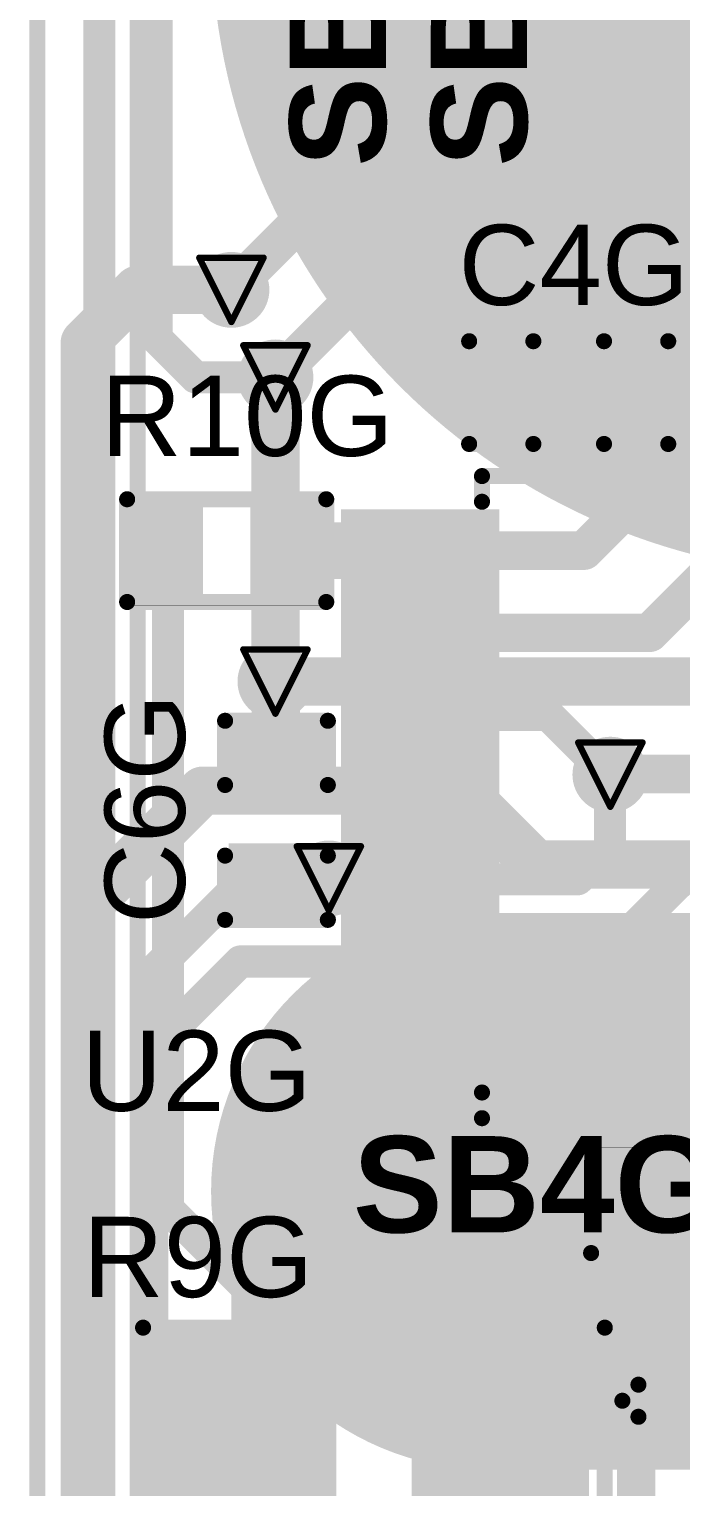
# Model space of a CAD drawing. Header units: inches. Extents: x -4.2 to 12.6, y -6.1 to 3.
# Drawn here: x 3.403 to 3.6059, y -4.9446 to -4.4906 of the extents above; entities that cross this region are included whole.
import ezdxf

# ---------------------------------------------------------------- set-up
doc = ezdxf.new("R2010")
doc.units = ezdxf.units.IN
doc.header["$MEASUREMENT"] = 0
for name, color, linetype in [('Board Outline', 216, 'Continuous'), ('Bottom Layer', 5, 'Continuous'), ('Bottom Overlay', 54, 'Continuous'), ('Bottom Paste', 16, 'Continuous'), ('Drill Drawing', 1, 'Continuous'), ('Flex_Ribbon Bottom Coverlay', 6, 'Continuous'), ('Flex_Ribbon Top Overlay', 2, 'Continuous'), ('Top Layer', 1, 'Continuous'), ('Top Paste', 8, 'Continuous'), ('Top Solder', 216, 'Continuous'), ('Via Holes', 16, 'Continuous')]:
    doc.layers.add(name, color=color, linetype=linetype)
doc.styles.add('Arial', font='', dxfattribs={"height": 0.2})
doc.styles.add('Arial_Bold', font='', dxfattribs={"height": 0.2})
doc.styles.get('Arial').set_extended_font_data('Arial')
doc.styles.get('Arial_Bold').set_extended_font_data('Arial', bold=True)

# ---------------------------------------------------------------- blocks, each defined once
blk = doc.blocks.new('14_TSSOP_36')
at = {"layer": 'Flex_Ribbon Top Overlay'}
blk.add_hatch(color=2, dxfattribs=at).paths.add_polyline_path([(-0.084, 0.068), (-0.073, 0.068), (-0.073, 0.086), (-0.084, 0.086)])
at = {"layer": 'Top Layer'}
for points in [[(-0.12992, 0.08563), (-0.08858, 0.08563), (-0.08858, 0.06791), (-0.12992, 0.06791)], [(0.08858, 0.08563), (0.12992, 0.08563), (0.12992, 0.06791), (0.08858, 0.06791)], [(-0.12992, 0.06004), (-0.08858, 0.06004), (-0.08858, 0.04232), (-0.12992, 0.04232)], [(0.08858, 0.06004), (0.12992, 0.06004), (0.12992, 0.04232), (0.08858, 0.04232)], [(-0.12992, 0.03445), (-0.08858, 0.03445), (-0.08858, 0.01673), (-0.12992, 0.01673)], [(0.08858, 0.03445), (0.12992, 0.03445), (0.12992, 0.01673), (0.08858, 0.01673)], [(-0.12992, 0.00886), (-0.08858, 0.00886), (-0.08858, -0.00886), (-0.12992, -0.00886)], [(0.08858, 0.00886), (0.12992, 0.00886), (0.12992, -0.00886), (0.08858, -0.00886)], [(-0.12992, -0.01673), (-0.08858, -0.01673), (-0.08858, -0.03445), (-0.12992, -0.03445)], [(0.08858, -0.01673), (0.12992, -0.01673), (0.12992, -0.03445), (0.08858, -0.03445)], [(-0.12992, -0.04232), (-0.08858, -0.04232), (-0.08858, -0.06004), (-0.12992, -0.06004)], [(0.08858, -0.04232), (0.12992, -0.04232), (0.12992, -0.06004), (0.08858, -0.06004)], [(-0.12992, -0.06791), (-0.08858, -0.06791), (-0.08858, -0.08563), (-0.12992, -0.08563)], [(0.08858, -0.06791), (0.12992, -0.06791), (0.12992, -0.08563), (0.08858, -0.08563)]]:
    blk.add_hatch(color=1, dxfattribs=at).paths.add_polyline_path(points)
at = {"layer": 'Top Paste'}
for points in [[(-0.12992, 0.08563), (-0.08858, 0.08563), (-0.08858, 0.06791), (-0.12992, 0.06791)], [(0.08858, 0.08563), (0.12992, 0.08563), (0.12992, 0.06791), (0.08858, 0.06791)], [(-0.12992, 0.06004), (-0.08858, 0.06004), (-0.08858, 0.04232), (-0.12992, 0.04232)], [(0.08858, 0.06004), (0.12992, 0.06004), (0.12992, 0.04232), (0.08858, 0.04232)], [(-0.12992, 0.03445), (-0.08858, 0.03445), (-0.08858, 0.01673), (-0.12992, 0.01673)], [(0.08858, 0.03445), (0.12992, 0.03445), (0.12992, 0.01673), (0.08858, 0.01673)], [(-0.12992, 0.00886), (-0.08858, 0.00886), (-0.08858, -0.00886), (-0.12992, -0.00886)], [(0.08858, 0.00886), (0.12992, 0.00886), (0.12992, -0.00886), (0.08858, -0.00886)], [(-0.12992, -0.01673), (-0.08858, -0.01673), (-0.08858, -0.03445), (-0.12992, -0.03445)], [(0.08858, -0.01673), (0.12992, -0.01673), (0.12992, -0.03445), (0.08858, -0.03445)], [(-0.12992, -0.04232), (-0.08858, -0.04232), (-0.08858, -0.06004), (-0.12992, -0.06004)], [(0.08858, -0.04232), (0.12992, -0.04232), (0.12992, -0.06004), (0.08858, -0.06004)], [(-0.12992, -0.06791), (-0.08858, -0.06791), (-0.08858, -0.08563), (-0.12992, -0.08563)], [(0.08858, -0.06791), (0.12992, -0.06791), (0.12992, -0.08563), (0.08858, -0.08563)]]:
    blk.add_hatch(color=8, dxfattribs=at).paths.add_polyline_path(points)
at = {"layer": 'Top Solder'}
for points in [[(-0.13392, 0.08963), (-0.08458, 0.08963), (-0.08458, 0.06391), (-0.13392, 0.06391)], [(-0.13392, 0.08963), (-0.08458, 0.08963), (-0.08458, 0.06391), (-0.13392, 0.06391)], [(0.08458, 0.08963), (0.13392, 0.08963), (0.13392, 0.06391), (0.08458, 0.06391)], [(0.08458, 0.08963), (0.13392, 0.08963), (0.13392, 0.06391), (0.08458, 0.06391)], [(-0.13392, 0.06404), (-0.08458, 0.06404), (-0.08458, 0.03832), (-0.13392, 0.03832)], [(-0.13392, 0.06404), (-0.08458, 0.06404), (-0.08458, 0.03832), (-0.13392, 0.03832)], [(0.08458, 0.06404), (0.13392, 0.06404), (0.13392, 0.03832), (0.08458, 0.03832)], [(0.08458, 0.06404), (0.13392, 0.06404), (0.13392, 0.03832), (0.08458, 0.03832)], [(-0.13392, 0.03845), (-0.08458, 0.03845), (-0.08458, 0.01273), (-0.13392, 0.01273)], [(-0.13392, 0.03845), (-0.08458, 0.03845), (-0.08458, 0.01273), (-0.13392, 0.01273)], [(0.08458, 0.03845), (0.13392, 0.03845), (0.13392, 0.01273), (0.08458, 0.01273)], [(0.08458, 0.03845), (0.13392, 0.03845), (0.13392, 0.01273), (0.08458, 0.01273)], [(-0.13392, 0.01286), (-0.08458, 0.01286), (-0.08458, -0.01286), (-0.13392, -0.01286)], [(-0.13392, 0.01286), (-0.08458, 0.01286), (-0.08458, -0.01286), (-0.13392, -0.01286)], [(0.08458, 0.01286), (0.13392, 0.01286), (0.13392, -0.01286), (0.08458, -0.01286)], [(0.08458, 0.01286), (0.13392, 0.01286), (0.13392, -0.01286), (0.08458, -0.01286)], [(-0.13392, -0.01273), (-0.08458, -0.01273), (-0.08458, -0.03845), (-0.13392, -0.03845)], [(-0.13392, -0.01273), (-0.08458, -0.01273), (-0.08458, -0.03845), (-0.13392, -0.03845)], [(0.08458, -0.01273), (0.13392, -0.01273), (0.13392, -0.03845), (0.08458, -0.03845)], [(0.08458, -0.01273), (0.13392, -0.01273), (0.13392, -0.03845), (0.08458, -0.03845)], [(-0.13392, -0.03832), (-0.08458, -0.03832), (-0.08458, -0.06404), (-0.13392, -0.06404)], [(-0.13392, -0.03832), (-0.08458, -0.03832), (-0.08458, -0.06404), (-0.13392, -0.06404)], [(0.08458, -0.03832), (0.13392, -0.03832), (0.13392, -0.06404), (0.08458, -0.06404)], [(0.08458, -0.03832), (0.13392, -0.03832), (0.13392, -0.06404), (0.08458, -0.06404)], [(-0.13392, -0.06391), (-0.08458, -0.06391), (-0.08458, -0.08963), (-0.13392, -0.08963)], [(-0.13392, -0.06391), (-0.08458, -0.06391), (-0.08458, -0.08963), (-0.13392, -0.08963)], [(0.08458, -0.06391), (0.13392, -0.06391), (0.13392, -0.08963), (0.08458, -0.08963)], [(0.08458, -0.06391), (0.13392, -0.06391), (0.13392, -0.08963), (0.08458, -0.08963)]]:
    blk.add_hatch(color=216, dxfattribs=at).paths.add_polyline_path(points)
at = {"layer": 'Flex_Ribbon Top Overlay'}
for points in [[(-0.09, 0.1, 0.005, 0.005, 0), (-0.09, 0.092, 0.005, 0.005, 0)], [(0.09, 0.1, 0.005, 0.005, 0), (-0.09, 0.1, 0.005, 0.005, 0)], [(0.09, 0.1, 0.005, 0.005, 0), (0.09, 0.092, 0.005, 0.005, 0)], [(-0.141, 0.082, 0.00787, 0.00787, 0), (-0.141, 0.072, 0.00787, 0.00787, 0)], [(-0.136, 0.077, 0.00787, 0.00787, 0), (-0.141, 0.082, 0.00787, 0.00787, 0)], [(-0.136, 0.077, 0.00787, 0.00787, 0), (-0.141, 0.072, 0.00787, 0.00787, 0)], [(-0.09, -0.092, 0.005, 0.005, 0), (-0.09, -0.1, 0.005, 0.005, 0)], [(0.09, -0.092, 0.005, 0.005, 0), (0.09, -0.1, 0.005, 0.005, 0)], [(0.09, -0.1, 0.005, 0.005, 0), (-0.09, -0.1, 0.005, 0.005, 0)]]:
    blk.add_lwpolyline(points, format="xyseb", dxfattribs=at)
for points in [[(-0.09125, 0.1, 0.0025, 0.0025, 1), (-0.08875, 0.1, 0.0025, 0.0025, 1)], [(-0.09125, 0.1, 0.0025, 0.0025, 1), (-0.08875, 0.1, 0.0025, 0.0025, 1)], [(0.08875, 0.1, 0.0025, 0.0025, 1), (0.09125, 0.1, 0.0025, 0.0025, 1)], [(0.08875, 0.1, 0.0025, 0.0025, 1), (0.09125, 0.1, 0.0025, 0.0025, 1)], [(-0.09125, 0.092, 0.0025, 0.0025, 1), (-0.08875, 0.092, 0.0025, 0.0025, 1)], [(0.08875, 0.092, 0.0025, 0.0025, 1), (0.09125, 0.092, 0.0025, 0.0025, 1)], [(-0.14297, 0.082, 0.00394, 0.00394, 1), (-0.13903, 0.082, 0.00394, 0.00394, 1)], [(-0.14297, 0.082, 0.00394, 0.00394, 1), (-0.13903, 0.082, 0.00394, 0.00394, 1)], [(-0.13797, 0.077, 0.00394, 0.00394, 1), (-0.13403, 0.077, 0.00394, 0.00394, 1)], [(-0.13797, 0.077, 0.00394, 0.00394, 1), (-0.13403, 0.077, 0.00394, 0.00394, 1)], [(-0.14297, 0.072, 0.00394, 0.00394, 1), (-0.13903, 0.072, 0.00394, 0.00394, 1)], [(-0.14297, 0.072, 0.00394, 0.00394, 1), (-0.13903, 0.072, 0.00394, 0.00394, 1)], [(-0.09125, -0.092, 0.0025, 0.0025, 1), (-0.08875, -0.092, 0.0025, 0.0025, 1)], [(0.08875, -0.092, 0.0025, 0.0025, 1), (0.09125, -0.092, 0.0025, 0.0025, 1)], [(-0.09125, -0.1, 0.0025, 0.0025, 1), (-0.08875, -0.1, 0.0025, 0.0025, 1)], [(-0.09125, -0.1, 0.0025, 0.0025, 1), (-0.08875, -0.1, 0.0025, 0.0025, 1)], [(0.08875, -0.1, 0.0025, 0.0025, 1), (0.09125, -0.1, 0.0025, 0.0025, 1)], [(0.08875, -0.1, 0.0025, 0.0025, 1), (0.09125, -0.1, 0.0025, 0.0025, 1)]]:
    blk.add_lwpolyline(points, format="xyseb", close=True, dxfattribs=at)
blk = doc.blocks.new('S______B______0402_78')
at = {"layer": 'Top Layer'}
for points in [[(-0.0275, -0.0125), (-0.0275, 0.0125), (-0.0095, 0.0125), (-0.0095, -0.0125)], [(0.0095, -0.0125), (0.0095, 0.0125), (0.0275, 0.0125), (0.0275, -0.0125)]]:
    blk.add_hatch(color=1, dxfattribs=at).paths.add_polyline_path(points)
at = {"layer": 'Top Paste'}
for points in [[(-0.0275, -0.0125), (-0.0275, 0.0125), (-0.0095, 0.0125), (-0.0095, -0.0125)], [(0.0095, -0.0125), (0.0095, 0.0125), (0.0275, 0.0125), (0.0275, -0.0125)]]:
    blk.add_hatch(color=8, dxfattribs=at).paths.add_polyline_path(points)
at = {"layer": 'Top Solder'}
for points in [[(-0.02967, -0.01467), (-0.02967, 0.01467), (-0.00733, 0.01467), (-0.00733, -0.01467)], [(-0.02967, -0.01467), (-0.02967, 0.01467), (-0.00733, 0.01467), (-0.00733, -0.01467)], [(0.00733, -0.01467), (0.00733, 0.01467), (0.02967, 0.01467), (0.02967, -0.01467)], [(0.00733, -0.01467), (0.00733, 0.01467), (0.02967, 0.01467), (0.02967, -0.01467)]]:
    blk.add_hatch(color=216, dxfattribs=at).paths.add_polyline_path(points)
at = {"layer": 'Flex_Ribbon Top Overlay'}
for points in [[(-0.031, 0.016, 0.005, 0.005, 0), (-0.031, -0.016, 0.005, 0.005, 0)], [(0.031, 0.016, 0.005, 0.005, 0), (-0.031, 0.016, 0.005, 0.005, 0)], [(0.031, 0.016, 0.005, 0.005, 0), (0.031, -0.016, 0.005, 0.005, 0)], [(0.031, -0.016, 0.005, 0.005, 0), (-0.031, -0.016, 0.005, 0.005, 0)], [(0.032, -0.017, 0.000127, 0.000127, 0), (-0.032, -0.017, 0.000127, 0.000127, 0)]]:
    blk.add_lwpolyline(points, format="xyseb", dxfattribs=at)
for points in [[(-0.03225, 0.016, 0.0025, 0.0025, 1), (-0.02975, 0.016, 0.0025, 0.0025, 1)], [(-0.03225, 0.016, 0.0025, 0.0025, 1), (-0.02975, 0.016, 0.0025, 0.0025, 1)], [(0.02975, 0.016, 0.0025, 0.0025, 1), (0.03225, 0.016, 0.0025, 0.0025, 1)], [(0.02975, 0.016, 0.0025, 0.0025, 1), (0.03225, 0.016, 0.0025, 0.0025, 1)], [(-0.03225, -0.016, 0.0025, 0.0025, 1), (-0.02975, -0.016, 0.0025, 0.0025, 1)], [(-0.03225, -0.016, 0.0025, 0.0025, 1), (-0.02975, -0.016, 0.0025, 0.0025, 1)], [(0.02975, -0.016, 0.0025, 0.0025, 1), (0.03225, -0.016, 0.0025, 0.0025, 1)], [(0.02975, -0.016, 0.0025, 0.0025, 1), (0.03225, -0.016, 0.0025, 0.0025, 1)], [(-0.03203, -0.017, 0.0000635, 0.0000635, 1), (-0.03197, -0.017, 0.0000635, 0.0000635, 1)], [(0.03197, -0.017, 0.0000635, 0.0000635, 1), (0.03203, -0.017, 0.0000635, 0.0000635, 1)]]:
    blk.add_lwpolyline(points, format="xyseb", close=True, dxfattribs=at)
blk = doc.blocks.new('R___0402_113')
at = {"layer": 'Top Layer'}
for points in [[(-0.0275, -0.0125), (-0.0275, 0.0125), (-0.0095, 0.0125), (-0.0095, -0.0125)], [(0.0095, -0.0125), (0.0095, 0.0125), (0.0275, 0.0125), (0.0275, -0.0125)]]:
    blk.add_hatch(color=1, dxfattribs=at).paths.add_polyline_path(points)
at = {"layer": 'Top Paste'}
for points in [[(-0.0275, -0.0125), (-0.0275, 0.0125), (-0.0095, 0.0125), (-0.0095, -0.0125)], [(0.0095, -0.0125), (0.0095, 0.0125), (0.0275, 0.0125), (0.0275, -0.0125)]]:
    blk.add_hatch(color=8, dxfattribs=at).paths.add_polyline_path(points)
at = {"layer": 'Top Solder'}
for points in [[(-0.02967, -0.01467), (-0.02967, 0.01467), (-0.00733, 0.01467), (-0.00733, -0.01467)], [(-0.02967, -0.01467), (-0.02967, 0.01467), (-0.00733, 0.01467), (-0.00733, -0.01467)], [(0.00733, -0.01467), (0.00733, 0.01467), (0.02967, 0.01467), (0.02967, -0.01467)], [(0.00733, -0.01467), (0.00733, 0.01467), (0.02967, 0.01467), (0.02967, -0.01467)]]:
    blk.add_hatch(color=216, dxfattribs=at).paths.add_polyline_path(points)
at = {"layer": 'Flex_Ribbon Top Overlay'}
for points in [[(-0.031, -0.016, 0.005, 0.005, 0), (-0.031, 0.016, 0.005, 0.005, 0)], [(-0.031, 0.016, 0.005, 0.005, 0), (0.031, 0.016, 0.005, 0.005, 0)], [(0.031, -0.016, 0.005, 0.005, 0), (0.031, 0.016, 0.005, 0.005, 0)], [(-0.031, -0.016, 0.005, 0.005, 0), (0.031, -0.016, 0.005, 0.005, 0)], [(-0.032, -0.017, 0.000127, 0.000127, 0), (0.032, -0.017, 0.000127, 0.000127, 0)]]:
    blk.add_lwpolyline(points, format="xyseb", dxfattribs=at)
for points in [[(-0.03225, 0.016, 0.0025, 0.0025, 1), (-0.02975, 0.016, 0.0025, 0.0025, 1)], [(-0.03225, 0.016, 0.0025, 0.0025, 1), (-0.02975, 0.016, 0.0025, 0.0025, 1)], [(0.02975, 0.016, 0.0025, 0.0025, 1), (0.03225, 0.016, 0.0025, 0.0025, 1)], [(0.02975, 0.016, 0.0025, 0.0025, 1), (0.03225, 0.016, 0.0025, 0.0025, 1)], [(-0.03225, -0.016, 0.0025, 0.0025, 1), (-0.02975, -0.016, 0.0025, 0.0025, 1)], [(-0.03225, -0.016, 0.0025, 0.0025, 1), (-0.02975, -0.016, 0.0025, 0.0025, 1)], [(0.02975, -0.016, 0.0025, 0.0025, 1), (0.03225, -0.016, 0.0025, 0.0025, 1)], [(0.02975, -0.016, 0.0025, 0.0025, 1), (0.03225, -0.016, 0.0025, 0.0025, 1)], [(-0.03203, -0.017, 0.0000635, 0.0000635, 1), (-0.03197, -0.017, 0.0000635, 0.0000635, 1)], [(0.03197, -0.017, 0.0000635, 0.0000635, 1), (0.03203, -0.017, 0.0000635, 0.0000635, 1)]]:
    blk.add_lwpolyline(points, format="xyseb", close=True, dxfattribs=at)
blk = doc.blocks.new('TC33X_2_104E__120')
at = {"layer": 'Top Layer'}
for points in [[(0.00787, 0.12992), (0.07087, 0.12992), (0.07087, 0.07087), (0.00787, 0.07087)], [(-0.02362, 0.02362), (0.02362, 0.02362), (0.02362, -0.02362), (-0.02362, -0.02362)], [(0.05512, 0.02362), (0.10236, 0.02362), (0.10236, -0.02362), (0.05512, -0.02362)]]:
    blk.add_hatch(color=1, dxfattribs=at).paths.add_polyline_path(points)
at = {"layer": 'Top Paste'}
for points in [[(0.00787, 0.12992), (0.07087, 0.12992), (0.07087, 0.07087), (0.00787, 0.07087)], [(-0.02362, 0.02362), (0.02362, 0.02362), (0.02362, -0.02362), (-0.02362, -0.02362)], [(0.05512, 0.02362), (0.10236, 0.02362), (0.10236, -0.02362), (0.05512, -0.02362)]]:
    blk.add_hatch(color=8, dxfattribs=at).paths.add_polyline_path(points)
at = {"layer": 'Top Solder'}
for points in [[(0.00387, 0.13392), (0.07487, 0.13392), (0.07487, 0.06687), (0.00387, 0.06687)], [(0.00387, 0.13392), (0.07487, 0.13392), (0.07487, 0.06687), (0.00387, 0.06687)], [(-0.02762, 0.02762), (0.02762, 0.02762), (0.02762, -0.02762), (-0.02762, -0.02762)], [(-0.02762, 0.02762), (0.02762, 0.02762), (0.02762, -0.02762), (-0.02762, -0.02762)], [(0.05112, 0.02762), (0.10636, 0.02762), (0.10636, -0.02762), (0.05112, -0.02762)], [(0.05112, 0.02762), (0.10636, 0.02762), (0.10636, -0.02762), (0.05112, -0.02762)]]:
    blk.add_hatch(color=216, dxfattribs=at).paths.add_polyline_path(points)
at = {"layer": 'Flex_Ribbon Top Overlay'}
for points in [[(-0.02063, 0.1242, 0.005, 0.005, 0), (-0.03252, 0.11231, 0.005, 0.005, 0)], [(-0.00063, 0.1242, 0.005, 0.005, 0), (-0.02063, 0.1242, 0.005, 0.005, 0)], [(0.09937, 0.1242, 0.005, 0.005, 0), (0.07937, 0.1242, 0.005, 0.005, 0)], [(0.11126, 0.11231, 0.005, 0.005, 0), (0.09937, 0.1242, 0.005, 0.005, 0)], [(-0.03252, 0.11231, 0.005, 0.005, 0), (-0.03252, -0.02776, 0.005, 0.005, 0)], [(0.11126, 0.11231, 0.005, 0.005, 0), (0.11126, -0.02776, 0.005, 0.005, 0)], [(-0.038, -0.005, 0.005, 0.005, 0), (-0.043, 0, 0.005, 0.005, 0)], [(-0.043, 0, 0.005, 0.005, 0), (-0.043, -0.01, 0.005, 0.005, 0)], [(-0.038, -0.005, 0.005, 0.005, 0), (-0.043, -0.01, 0.005, 0.005, 0)], [(0.11126, -0.02776, 0.005, 0.005, 0), (-0.03252, -0.02776, 0.005, 0.005, 0)]]:
    blk.add_lwpolyline(points, format="xyseb", dxfattribs=at)
for points in [[(-0.02188, 0.1242, 0.0025, 0.0025, 1), (-0.01938, 0.1242, 0.0025, 0.0025, 1)], [(-0.02188, 0.1242, 0.0025, 0.0025, 1), (-0.01938, 0.1242, 0.0025, 0.0025, 1)], [(-0.00188, 0.1242, 0.0025, 0.0025, 1), (0.00062, 0.1242, 0.0025, 0.0025, 1)], [(0.07812, 0.1242, 0.0025, 0.0025, 1), (0.08062, 0.1242, 0.0025, 0.0025, 1)], [(0.09812, 0.1242, 0.0025, 0.0025, 1), (0.10062, 0.1242, 0.0025, 0.0025, 1)], [(0.09812, 0.1242, 0.0025, 0.0025, 1), (0.10062, 0.1242, 0.0025, 0.0025, 1)], [(-0.03377, 0.11231, 0.0025, 0.0025, 1), (-0.03127, 0.11231, 0.0025, 0.0025, 1)], [(-0.03377, 0.11231, 0.0025, 0.0025, 1), (-0.03127, 0.11231, 0.0025, 0.0025, 1)], [(0.11001, 0.11231, 0.0025, 0.0025, 1), (0.11251, 0.11231, 0.0025, 0.0025, 1)], [(0.11001, 0.11231, 0.0025, 0.0025, 1), (0.11251, 0.11231, 0.0025, 0.0025, 1)], [(-0.04425, 0, 0.0025, 0.0025, 1), (-0.04175, 0, 0.0025, 0.0025, 1)], [(-0.04425, 0, 0.0025, 0.0025, 1), (-0.04175, 0, 0.0025, 0.0025, 1)], [(-0.03925, -0.005, 0.0025, 0.0025, 1), (-0.03675, -0.005, 0.0025, 0.0025, 1)], [(-0.03925, -0.005, 0.0025, 0.0025, 1), (-0.03675, -0.005, 0.0025, 0.0025, 1)], [(-0.04425, -0.01, 0.0025, 0.0025, 1), (-0.04175, -0.01, 0.0025, 0.0025, 1)], [(-0.04425, -0.01, 0.0025, 0.0025, 1), (-0.04175, -0.01, 0.0025, 0.0025, 1)], [(-0.03377, -0.02776, 0.0025, 0.0025, 1), (-0.03127, -0.02776, 0.0025, 0.0025, 1)], [(-0.03377, -0.02776, 0.0025, 0.0025, 1), (-0.03127, -0.02776, 0.0025, 0.0025, 1)], [(0.11001, -0.02776, 0.0025, 0.0025, 1), (0.11251, -0.02776, 0.0025, 0.0025, 1)], [(0.11001, -0.02776, 0.0025, 0.0025, 1), (0.11251, -0.02776, 0.0025, 0.0025, 1)]]:
    blk.add_lwpolyline(points, format="xyseb", close=True, dxfattribs=at)
blk = doc.blocks.new('_EMG________B_197')
at = {"layer": 'Bottom Layer'}
h = blk.add_hatch(color=5, dxfattribs=at)
edge = h.paths.add_edge_path()
edge.add_arc((0, 0.3932), 0.19685, 0, 360)
h = blk.add_hatch(color=5, dxfattribs=at)
edge = h.paths.add_edge_path()
edge.add_arc((-0.11417, 0.0005), 0.08268, 90, 270)
edge.add_line((-0.11417, -0.08217), (0.11417, -0.08217))
edge.add_arc((0.11417, 0.0005), 0.08268, 270, 450)
edge.add_line((0.11417, 0.08318), (-0.11417, 0.08318))
at = {"layer": 'Bottom Paste'}
h = blk.add_hatch(color=16, dxfattribs=at)
edge = h.paths.add_edge_path()
edge.add_arc((0, 0.3932), 0.19685, 0, 360)
h = blk.add_hatch(color=16, dxfattribs=at)
edge = h.paths.add_edge_path()
edge.add_arc((-0.11417, 0.0005), 0.08268, 90, 270)
edge.add_line((-0.11417, -0.08217), (0.11417, -0.08217))
edge.add_arc((0.11417, 0.0005), 0.08268, 270, 450)
edge.add_line((0.11417, 0.08318), (-0.11417, 0.08318))
at = {"layer": 'Flex_Ribbon Bottom Coverlay'}
h = blk.add_hatch(color=6, dxfattribs=at)
edge = h.paths.add_edge_path()
edge.add_arc((0, 0.3932), 0.20085, 0, 360)
h = blk.add_hatch(color=6, dxfattribs=at)
edge = h.paths.add_edge_path()
edge.add_arc((0, 0.3932), 0.20085, 0, 360)
h = blk.add_hatch(color=6, dxfattribs=at)
edge = h.paths.add_edge_path()
edge.add_arc((-0.11417, 0.0005), 0.08668, 90, 270)
edge.add_line((-0.11417, -0.08617), (0.11417, -0.08617))
edge.add_arc((0.11417, 0.0005), 0.08668, 270, 450)
edge.add_line((0.11417, 0.08718), (-0.11417, 0.08718))
h = blk.add_hatch(color=6, dxfattribs=at)
edge = h.paths.add_edge_path()
edge.add_arc((-0.11417, 0.0005), 0.08668, 90, 270)
edge.add_line((-0.11417, -0.08617), (0.11417, -0.08617))
edge.add_arc((0.11417, 0.0005), 0.08668, 270, 450)
edge.add_line((0.11417, 0.08718), (-0.11417, 0.08718))
at = {"layer": 'Bottom Overlay'}
blk.add_lwpolyline([(-0.22375, -0.43172, 0.005, 0.005, 0), (-0.22375, 0.43172, 0.005, 0.005, 0)], format="xyseb", dxfattribs=at)
blk = doc.blocks.new('C___0402_225')
at = {"layer": 'Top Layer'}
for points in [[(-0.0275, -0.0125), (-0.0275, 0.0125), (-0.0095, 0.0125), (-0.0095, -0.0125)], [(0.0095, -0.0125), (0.0095, 0.0125), (0.0275, 0.0125), (0.0275, -0.0125)]]:
    blk.add_hatch(color=1, dxfattribs=at).paths.add_polyline_path(points)
at = {"layer": 'Top Paste'}
for points in [[(-0.0275, -0.0125), (-0.0275, 0.0125), (-0.0095, 0.0125), (-0.0095, -0.0125)], [(0.0095, -0.0125), (0.0095, 0.0125), (0.0275, 0.0125), (0.0275, -0.0125)]]:
    blk.add_hatch(color=8, dxfattribs=at).paths.add_polyline_path(points)
at = {"layer": 'Top Solder'}
for points in [[(-0.02986, -0.01486), (-0.02986, 0.01486), (-0.00714, 0.01486), (-0.00714, -0.01486)], [(-0.02986, -0.01486), (-0.02986, 0.01486), (-0.00714, 0.01486), (-0.00714, -0.01486)], [(0.00714, -0.01486), (0.00714, 0.01486), (0.02986, 0.01486), (0.02986, -0.01486)], [(0.00714, -0.01486), (0.00714, 0.01486), (0.02986, 0.01486), (0.02986, -0.01486)]]:
    blk.add_hatch(color=216, dxfattribs=at).paths.add_polyline_path(points)
at = {"layer": 'Flex_Ribbon Top Overlay'}
for points in [[(-0.011, 0.016, 0.005, 0.005, 0), (-0.031, 0.016, 0.005, 0.005, 0)], [(-0.031, -0.016, 0.005, 0.005, 0), (-0.031, 0.016, 0.005, 0.005, 0)], [(0.031, 0.016, 0.005, 0.005, 0), (0.011, 0.016, 0.005, 0.005, 0)], [(0.031, -0.016, 0.005, 0.005, 0), (0.031, 0.016, 0.005, 0.005, 0)], [(-0.011, -0.016, 0.005, 0.005, 0), (-0.031, -0.016, 0.005, 0.005, 0)], [(0.031, -0.016, 0.005, 0.005, 0), (0.011, -0.016, 0.005, 0.005, 0)]]:
    blk.add_lwpolyline(points, format="xyseb", dxfattribs=at)
for points in [[(-0.03225, 0.016, 0.0025, 0.0025, 1), (-0.02975, 0.016, 0.0025, 0.0025, 1)], [(-0.03225, 0.016, 0.0025, 0.0025, 1), (-0.02975, 0.016, 0.0025, 0.0025, 1)], [(-0.01225, 0.016, 0.0025, 0.0025, 1), (-0.00975, 0.016, 0.0025, 0.0025, 1)], [(0.00975, 0.016, 0.0025, 0.0025, 1), (0.01225, 0.016, 0.0025, 0.0025, 1)], [(0.02975, 0.016, 0.0025, 0.0025, 1), (0.03225, 0.016, 0.0025, 0.0025, 1)], [(0.02975, 0.016, 0.0025, 0.0025, 1), (0.03225, 0.016, 0.0025, 0.0025, 1)], [(-0.03225, -0.016, 0.0025, 0.0025, 1), (-0.02975, -0.016, 0.0025, 0.0025, 1)], [(-0.03225, -0.016, 0.0025, 0.0025, 1), (-0.02975, -0.016, 0.0025, 0.0025, 1)], [(-0.01225, -0.016, 0.0025, 0.0025, 1), (-0.00975, -0.016, 0.0025, 0.0025, 1)], [(0.00975, -0.016, 0.0025, 0.0025, 1), (0.01225, -0.016, 0.0025, 0.0025, 1)], [(0.02975, -0.016, 0.0025, 0.0025, 1), (0.03225, -0.016, 0.0025, 0.0025, 1)], [(0.02975, -0.016, 0.0025, 0.0025, 1), (0.03225, -0.016, 0.0025, 0.0025, 1)]]:
    blk.add_lwpolyline(points, format="xyseb", close=True, dxfattribs=at)
blk = doc.blocks.new('C___0402_239')
at = {"layer": 'Top Layer'}
for points in [[(-0.0275, -0.0125), (-0.0275, 0.0125), (-0.0095, 0.0125), (-0.0095, -0.0125)], [(0.0095, -0.0125), (0.0095, 0.0125), (0.0275, 0.0125), (0.0275, -0.0125)]]:
    blk.add_hatch(color=1, dxfattribs=at).paths.add_polyline_path(points)
at = {"layer": 'Top Paste'}
for points in [[(-0.0275, -0.0125), (-0.0275, 0.0125), (-0.0095, 0.0125), (-0.0095, -0.0125)], [(0.0095, -0.0125), (0.0095, 0.0125), (0.0275, 0.0125), (0.0275, -0.0125)]]:
    blk.add_hatch(color=8, dxfattribs=at).paths.add_polyline_path(points)
at = {"layer": 'Top Solder'}
for points in [[(-0.02986, -0.01486), (-0.02986, 0.01486), (-0.00714, 0.01486), (-0.00714, -0.01486)], [(-0.02986, -0.01486), (-0.02986, 0.01486), (-0.00714, 0.01486), (-0.00714, -0.01486)], [(0.00714, -0.01486), (0.00714, 0.01486), (0.02986, 0.01486), (0.02986, -0.01486)], [(0.00714, -0.01486), (0.00714, 0.01486), (0.02986, 0.01486), (0.02986, -0.01486)]]:
    blk.add_hatch(color=216, dxfattribs=at).paths.add_polyline_path(points)
at = {"layer": 'Flex_Ribbon Top Overlay'}
for points in [[(-0.011, 0.016, 0.005, 0.005, 0), (-0.031, 0.016, 0.005, 0.005, 0)], [(-0.031, 0.016, 0.005, 0.005, 0), (-0.031, -0.016, 0.005, 0.005, 0)], [(0.031, 0.016, 0.005, 0.005, 0), (0.011, 0.016, 0.005, 0.005, 0)], [(0.031, 0.016, 0.005, 0.005, 0), (0.031, -0.016, 0.005, 0.005, 0)], [(-0.011, -0.016, 0.005, 0.005, 0), (-0.031, -0.016, 0.005, 0.005, 0)], [(0.031, -0.016, 0.005, 0.005, 0), (0.011, -0.016, 0.005, 0.005, 0)]]:
    blk.add_lwpolyline(points, format="xyseb", dxfattribs=at)
for points in [[(-0.03225, 0.016, 0.0025, 0.0025, 1), (-0.02975, 0.016, 0.0025, 0.0025, 1)], [(-0.03225, 0.016, 0.0025, 0.0025, 1), (-0.02975, 0.016, 0.0025, 0.0025, 1)], [(-0.01225, 0.016, 0.0025, 0.0025, 1), (-0.00975, 0.016, 0.0025, 0.0025, 1)], [(0.00975, 0.016, 0.0025, 0.0025, 1), (0.01225, 0.016, 0.0025, 0.0025, 1)], [(0.02975, 0.016, 0.0025, 0.0025, 1), (0.03225, 0.016, 0.0025, 0.0025, 1)], [(0.02975, 0.016, 0.0025, 0.0025, 1), (0.03225, 0.016, 0.0025, 0.0025, 1)], [(-0.03225, -0.016, 0.0025, 0.0025, 1), (-0.02975, -0.016, 0.0025, 0.0025, 1)], [(-0.03225, -0.016, 0.0025, 0.0025, 1), (-0.02975, -0.016, 0.0025, 0.0025, 1)], [(-0.01225, -0.016, 0.0025, 0.0025, 1), (-0.00975, -0.016, 0.0025, 0.0025, 1)], [(0.00975, -0.016, 0.0025, 0.0025, 1), (0.01225, -0.016, 0.0025, 0.0025, 1)], [(0.02975, -0.016, 0.0025, 0.0025, 1), (0.03225, -0.016, 0.0025, 0.0025, 1)], [(0.02975, -0.016, 0.0025, 0.0025, 1), (0.03225, -0.016, 0.0025, 0.0025, 1)]]:
    blk.add_lwpolyline(points, format="xyseb", close=True, dxfattribs=at)

msp = doc.modelspace()

# ---------------------------------------------------------------- hatches: boundary and pattern name
at = {"layer": 'Bottom Layer'}
h = msp.add_hatch(color=5, dxfattribs=at)
edge = h.paths.add_edge_path()
edge.add_arc((3.46598, -4.57178), 0.01181, 0, 360)
h = msp.add_hatch(color=5, dxfattribs=at)
edge = h.paths.add_edge_path()
edge.add_arc((3.47968, -4.59905), 0.01181, 0, 360)
h = msp.add_hatch(color=5, dxfattribs=at)
edge = h.paths.add_edge_path()
edge.add_arc((3.47968, -4.69378), 0.01181, 0, 360)
h = msp.add_hatch(color=5, dxfattribs=at)
edge = h.paths.add_edge_path()
edge.add_arc((3.58398, -4.72278), 0.01181, 0, 360)
h = msp.add_hatch(color=5, dxfattribs=at)
edge = h.paths.add_edge_path()
edge.add_arc((3.49632, -4.7551), 0.01181, 0, 360)
at = {"layer": 'Top Layer'}
h = msp.add_hatch(color=1, dxfattribs=at)
edge = h.paths.add_edge_path()
edge.add_arc((3.46598, -4.57178), 0.01181, 0, 360)
h = msp.add_hatch(color=1, dxfattribs=at)
edge = h.paths.add_edge_path()
edge.add_arc((3.47968, -4.59905), 0.01181, 0, 360)
for points in [[(3.579, -4.61878), (3.634, -4.61878), (3.634, -4.59078), (3.579, -4.59078)], [(3.47461, -4.66187), (3.54541, -4.66187), (3.54541, -4.64415), (3.47461, -4.64415)], [(3.4675, -4.7323), (3.54541, -4.7323), (3.54541, -4.72093), (3.4675, -4.72093)], [(3.49298, -4.85878), (3.56398, -4.85878), (3.56398, -4.79778), (3.49298, -4.79778)], [(3.52298, -5.05278), (3.57698, -5.05278), (3.57698, -4.89178), (3.52298, -4.89178)]]:
    msp.add_hatch(color=1, dxfattribs=at).paths.add_polyline_path(points)
h = msp.add_hatch(color=1, dxfattribs=at)
edge = h.paths.add_edge_path()
edge.add_arc((3.47968, -4.69378), 0.01181, 0, 360)
h = msp.add_hatch(color=1, dxfattribs=at)
edge = h.paths.add_edge_path()
edge.add_arc((3.58398, -4.72278), 0.01181, 0, 360)
h = msp.add_hatch(color=1, dxfattribs=at)
edge = h.paths.add_edge_path()
edge.add_arc((3.49632, -4.7551), 0.01181, 0, 360)
at = {"layer": 'Via Holes'}
h = msp.add_hatch(color=7, dxfattribs=at)
edge = h.paths.add_edge_path()
edge.add_arc((3.46598, -4.57178), 0.00591, 0, 360)
h = msp.add_hatch(color=7, dxfattribs=at)
edge = h.paths.add_edge_path()
edge.add_arc((3.47968, -4.59905), 0.00591, 0, 360)
h = msp.add_hatch(color=7, dxfattribs=at)
edge = h.paths.add_edge_path()
edge.add_arc((3.47968, -4.69378), 0.00591, 0, 360)
h = msp.add_hatch(color=7, dxfattribs=at)
edge = h.paths.add_edge_path()
edge.add_arc((3.58398, -4.72278), 0.00591, 0, 360)
h = msp.add_hatch(color=7, dxfattribs=at)
edge = h.paths.add_edge_path()
edge.add_arc((3.49632, -4.7551), 0.00591, 0, 360)

# ---------------------------------------------------------------- linework, layer by layer
at = {"layer": 'Board Outline'}
msp.add_lwpolyline([(3.40549, -5.28378, 0.005, 0.005, 0), (3.4055, -4.42332, 0.005, 0.005, 0)], format="xyseb", dxfattribs=at)
at = {"layer": 'Bottom Layer'}
for points in [[(3.4203, -4.58818, 0.015, 0.015, 0), (3.43669, -4.57178, 0.015, 0.015, 0)], [(3.43669, -4.57178, 0.015, 0.015, 0), (3.46598, -4.57178, 0.015, 0.015, 0)], [(3.4203, -4.76446, 0.015, 0.015, 0), (3.4203, -4.58818, 0.015, 0.015, 0)], [(3.47968, -4.69378, 0.015, 0.015, 0), (3.47968, -4.59905, 0.015, 0.015, 0)], [(3.47968, -4.69378, 0.015, 0.015, 0), (3.647, -4.69378, 0.015, 0.015, 0)], [(3.58398, -4.72278, 0.012, 0.012, 0), (3.58417, -4.72259, 0.012, 0.012, 0)], [(3.58417, -4.72259, 0.012, 0.012, 0), (3.66817, -4.72259, 0.012, 0.012, 0)], [(3.4203, -4.76446, 0.015, 0.015, 0), (3.45701, -4.72775, 0.015, 0.015, 0)], [(3.45701, -4.72775, 0.015, 0.015, 0), (3.53777, -4.72775, 0.015, 0.015, 0)], [(3.53777, -4.72775, 0.015, 0.015, 0), (3.5608, -4.75078, 0.015, 0.015, 0)], [(3.5608, -4.75078, 0.015, 0.015, 0), (3.688, -4.75078, 0.015, 0.015, 0)], [(3.4413, -4.78438, 0.01, 0.01, 0), (3.47058, -4.7551, 0.01, 0.01, 0)], [(3.47058, -4.7551, 0.01, 0.01, 0), (3.49632, -4.7551, 0.01, 0.01, 0)], [(3.4203, -5.22328, 0.015, 0.015, 0), (3.4203, -4.76446, 0.015, 0.015, 0)], [(3.4413, -5.1251, 0.01, 0.01, 0), (3.4413, -4.78438, 0.01, 0.01, 0)]]:
    msp.add_lwpolyline(points, format="xyseb", dxfattribs=at)
for points in [[(3.43294, -4.57178, 0.0075, 0.0075, 1), (3.44044, -4.57178, 0.0075, 0.0075, 1)], [(3.43294, -4.57178, 0.0075, 0.0075, 1), (3.44044, -4.57178, 0.0075, 0.0075, 1)], [(3.46223, -4.57178, 0.0075, 0.0075, 1), (3.46973, -4.57178, 0.0075, 0.0075, 1)], [(3.41655, -4.58818, 0.0075, 0.0075, 1), (3.42405, -4.58818, 0.0075, 0.0075, 1)], [(3.41655, -4.58818, 0.0075, 0.0075, 1), (3.42405, -4.58818, 0.0075, 0.0075, 1)], [(3.47593, -4.59905, 0.0075, 0.0075, 1), (3.48343, -4.59905, 0.0075, 0.0075, 1)], [(3.47593, -4.69378, 0.0075, 0.0075, 1), (3.48343, -4.69378, 0.0075, 0.0075, 1)], [(3.47593, -4.69378, 0.0075, 0.0075, 1), (3.48343, -4.69378, 0.0075, 0.0075, 1)], [(3.58098, -4.72278, 0.006, 0.006, 1), (3.58698, -4.72278, 0.006, 0.006, 1)], [(3.58117, -4.72259, 0.006, 0.006, 1), (3.58717, -4.72259, 0.006, 0.006, 1)], [(3.58117, -4.72259, 0.006, 0.006, 1), (3.58717, -4.72259, 0.006, 0.006, 1)], [(3.45326, -4.72775, 0.0075, 0.0075, 1), (3.46076, -4.72775, 0.0075, 0.0075, 1)], [(3.45326, -4.72775, 0.0075, 0.0075, 1), (3.46076, -4.72775, 0.0075, 0.0075, 1)], [(3.53402, -4.72775, 0.0075, 0.0075, 1), (3.54152, -4.72775, 0.0075, 0.0075, 1)], [(3.53402, -4.72775, 0.0075, 0.0075, 1), (3.54152, -4.72775, 0.0075, 0.0075, 1)], [(3.55705, -4.75078, 0.0075, 0.0075, 1), (3.56455, -4.75078, 0.0075, 0.0075, 1)], [(3.55705, -4.75078, 0.0075, 0.0075, 1), (3.56455, -4.75078, 0.0075, 0.0075, 1)], [(3.46808, -4.7551, 0.005, 0.005, 1), (3.47308, -4.7551, 0.005, 0.005, 1)], [(3.46808, -4.7551, 0.005, 0.005, 1), (3.47308, -4.7551, 0.005, 0.005, 1)], [(3.49382, -4.7551, 0.005, 0.005, 1), (3.49882, -4.7551, 0.005, 0.005, 1)], [(3.41655, -4.76446, 0.0075, 0.0075, 1), (3.42405, -4.76446, 0.0075, 0.0075, 1)], [(3.41655, -4.76446, 0.0075, 0.0075, 1), (3.42405, -4.76446, 0.0075, 0.0075, 1)], [(3.41655, -4.76446, 0.0075, 0.0075, 1), (3.42405, -4.76446, 0.0075, 0.0075, 1)], [(3.4388, -4.78438, 0.005, 0.005, 1), (3.4438, -4.78438, 0.005, 0.005, 1)], [(3.4388, -4.78438, 0.005, 0.005, 1), (3.4438, -4.78438, 0.005, 0.005, 1)]]:
    msp.add_lwpolyline(points, format="xyseb", close=True, dxfattribs=at)
at = {"layer": 'Drill Drawing'}
for points in [[(3.45598, -4.56178, 0.002, 0.002, 0), (3.47598, -4.56178, 0.002, 0.002, 0)], [(3.45598, -4.56178, 0.002, 0.002, 0), (3.46598, -4.58178, 0.002, 0.002, 0)], [(3.46598, -4.58178, 0.002, 0.002, 0), (3.47598, -4.56178, 0.002, 0.002, 0)], [(3.46968, -4.58905, 0.002, 0.002, 0), (3.48968, -4.58905, 0.002, 0.002, 0)], [(3.46968, -4.58905, 0.002, 0.002, 0), (3.47968, -4.60905, 0.002, 0.002, 0)], [(3.47968, -4.60905, 0.002, 0.002, 0), (3.48968, -4.58905, 0.002, 0.002, 0)], [(3.46968, -4.68378, 0.002, 0.002, 0), (3.48968, -4.68378, 0.002, 0.002, 0)], [(3.46968, -4.68378, 0.002, 0.002, 0), (3.47968, -4.70378, 0.002, 0.002, 0)], [(3.47968, -4.70378, 0.002, 0.002, 0), (3.48968, -4.68378, 0.002, 0.002, 0)], [(3.57398, -4.71278, 0.002, 0.002, 0), (3.59398, -4.71278, 0.002, 0.002, 0)], [(3.57398, -4.71278, 0.002, 0.002, 0), (3.58398, -4.73278, 0.002, 0.002, 0)], [(3.58398, -4.73278, 0.002, 0.002, 0), (3.59398, -4.71278, 0.002, 0.002, 0)], [(3.48632, -4.7451, 0.002, 0.002, 0), (3.50632, -4.7451, 0.002, 0.002, 0)], [(3.48632, -4.7451, 0.002, 0.002, 0), (3.49632, -4.7651, 0.002, 0.002, 0)], [(3.49632, -4.7651, 0.002, 0.002, 0), (3.50632, -4.7451, 0.002, 0.002, 0)]]:
    msp.add_lwpolyline(points, format="xyseb", dxfattribs=at)
for points in [[(3.45548, -4.56178, 0.001, 0.001, 1), (3.45648, -4.56178, 0.001, 0.001, 1)], [(3.45548, -4.56178, 0.001, 0.001, 1), (3.45648, -4.56178, 0.001, 0.001, 1)], [(3.47548, -4.56178, 0.001, 0.001, 1), (3.47648, -4.56178, 0.001, 0.001, 1)], [(3.47548, -4.56178, 0.001, 0.001, 1), (3.47648, -4.56178, 0.001, 0.001, 1)], [(3.46548, -4.58178, 0.001, 0.001, 1), (3.46648, -4.58178, 0.001, 0.001, 1)], [(3.46548, -4.58178, 0.001, 0.001, 1), (3.46648, -4.58178, 0.001, 0.001, 1)], [(3.46918, -4.58905, 0.001, 0.001, 1), (3.47018, -4.58905, 0.001, 0.001, 1)], [(3.46918, -4.58905, 0.001, 0.001, 1), (3.47018, -4.58905, 0.001, 0.001, 1)], [(3.48918, -4.58905, 0.001, 0.001, 1), (3.49018, -4.58905, 0.001, 0.001, 1)], [(3.48918, -4.58905, 0.001, 0.001, 1), (3.49018, -4.58905, 0.001, 0.001, 1)], [(3.47918, -4.60905, 0.001, 0.001, 1), (3.48018, -4.60905, 0.001, 0.001, 1)], [(3.47918, -4.60905, 0.001, 0.001, 1), (3.48018, -4.60905, 0.001, 0.001, 1)], [(3.46918, -4.68378, 0.001, 0.001, 1), (3.47018, -4.68378, 0.001, 0.001, 1)], [(3.46918, -4.68378, 0.001, 0.001, 1), (3.47018, -4.68378, 0.001, 0.001, 1)], [(3.48918, -4.68378, 0.001, 0.001, 1), (3.49018, -4.68378, 0.001, 0.001, 1)], [(3.48918, -4.68378, 0.001, 0.001, 1), (3.49018, -4.68378, 0.001, 0.001, 1)], [(3.47918, -4.70378, 0.001, 0.001, 1), (3.48018, -4.70378, 0.001, 0.001, 1)], [(3.47918, -4.70378, 0.001, 0.001, 1), (3.48018, -4.70378, 0.001, 0.001, 1)], [(3.57348, -4.71278, 0.001, 0.001, 1), (3.57448, -4.71278, 0.001, 0.001, 1)], [(3.57348, -4.71278, 0.001, 0.001, 1), (3.57448, -4.71278, 0.001, 0.001, 1)], [(3.59348, -4.71278, 0.001, 0.001, 1), (3.59448, -4.71278, 0.001, 0.001, 1)], [(3.59348, -4.71278, 0.001, 0.001, 1), (3.59448, -4.71278, 0.001, 0.001, 1)], [(3.58348, -4.73278, 0.001, 0.001, 1), (3.58448, -4.73278, 0.001, 0.001, 1)], [(3.58348, -4.73278, 0.001, 0.001, 1), (3.58448, -4.73278, 0.001, 0.001, 1)], [(3.48582, -4.7451, 0.001, 0.001, 1), (3.48682, -4.7451, 0.001, 0.001, 1)], [(3.48582, -4.7451, 0.001, 0.001, 1), (3.48682, -4.7451, 0.001, 0.001, 1)], [(3.50582, -4.7451, 0.001, 0.001, 1), (3.50682, -4.7451, 0.001, 0.001, 1)], [(3.50582, -4.7451, 0.001, 0.001, 1), (3.50682, -4.7451, 0.001, 0.001, 1)], [(3.49582, -4.7651, 0.001, 0.001, 1), (3.49682, -4.7651, 0.001, 0.001, 1)], [(3.49582, -4.7651, 0.001, 0.001, 1), (3.49682, -4.7651, 0.001, 0.001, 1)]]:
    msp.add_lwpolyline(points, format="xyseb", close=True, dxfattribs=at)
at = {"layer": 'Top Layer'}
for points in [[(3.42487, -4.95798, 0.01, 0.01, 0), (3.42487, -4.40839, 0.01, 0.01, 0)], [(3.44267, -4.58692, 0.01, 0.01, 0), (3.44267, -4.45652, 0.01, 0.01, 0)], [(3.49556, -4.5422, 0.012, 0.012, -0.198985), (3.57854, -4.50782, 0.012, 0.012, 0)], [(3.57854, -4.50782, 0.012, 0.012, 0), (3.57859, -4.50782, 0.012, 0.012, 0)], [(3.57859, -4.50782, 0.012, 0.012, 0), (3.62751, -4.50782, 0.012, 0.012, 0)], [(3.52475, -4.55398, 0.012, 0.012, -0.198912), (3.57782, -4.532, 0.012, 0.012, 0)], [(3.57782, -4.532, 0.012, 0.012, 0), (3.63449, -4.532, 0.012, 0.012, 0)], [(3.46598, -4.57178, 0.012, 0.012, 0), (3.49556, -4.5422, 0.012, 0.012, 0)], [(3.47968, -4.59905, 0.012, 0.012, 0), (3.52475, -4.55398, 0.012, 0.012, 0)], [(3.5525, -4.58264, 0.01, 0.01, 0), (3.55836, -4.57678, 0.01, 0.01, 0)], [(3.55836, -4.57678, 0.01, 0.01, 0), (3.667, -4.57678, 0.01, 0.01, 0)], [(3.5525, -4.60378, 0.01, 0.01, 0), (3.5525, -4.58264, 0.01, 0.01, 0)], [(3.44267, -4.58692, 0.01, 0.01, 0), (3.45479, -4.59905, 0.01, 0.01, 0)], [(3.45479, -4.59905, 0.01, 0.01, 0), (3.47968, -4.59905, 0.01, 0.01, 0)], [(3.5525, -4.60378, 0.01, 0.01, 0), (3.5565, -4.59978, 0.01, 0.01, 0)], [(3.59616, -4.6786, 0.012, 0.012, 0), (3.6605, -4.61426, 0.012, 0.012, 0)], [(3.59777, -4.63099, 0.012, 0.012, 0), (3.59777, -4.61178, 0.012, 0.012, 0)], [(3.57575, -4.65301, 0.012, 0.012, 0), (3.59777, -4.63099, 0.012, 0.012, 0)], [(3.52098, -4.65023, 0.012, 0.012, 0), (3.52365, -4.6529, 0.012, 0.012, 0)], [(3.44624, -4.80349, 0.01, 0.01, 0), (3.44624, -4.653, 0.01, 0.01, 0)], [(3.52376, -4.65301, 0.012, 0.012, 0), (3.52475, -4.65301, 0.012, 0.012, 0)], [(3.52365, -4.6529, 0.01, 0.01, 0), (3.52376, -4.65301, 0.01, 0.01, 0)], [(3.52475, -4.65301, 0.012, 0.012, 0), (3.57575, -4.65301, 0.012, 0.012, 0)], [(3.52376, -4.6786, 0.012, 0.012, 0), (3.59616, -4.6786, 0.012, 0.012, 0)], [(3.47983, -4.71813, 0.015, 0.015, 0), (3.47983, -4.69393, 0.015, 0.015, 0)], [(3.47968, -4.69378, 0.01, 0.01, 0), (3.47983, -4.69393, 0.01, 0.01, 0)], [(3.52475, -4.70419, 0.01, 0.01, 0), (3.56465, -4.70419, 0.01, 0.01, 0)], [(3.56465, -4.70419, 0.01, 0.01, 0), (3.58324, -4.72278, 0.01, 0.01, 0)], [(3.47968, -4.72199, 0.01, 0.01, 0), (3.47998, -4.72228, 0.01, 0.01, 0)], [(3.47983, -4.71813, 0.01, 0.01, 0), (3.47998, -4.71828, 0.01, 0.01, 0)], [(3.58324, -4.72278, 0.01, 0.01, 0), (3.58398, -4.72278, 0.01, 0.01, 0)], [(3.58385, -4.72291, 0.01, 0.01, 0), (3.58398, -4.72278, 0.01, 0.01, 0)], [(3.58385, -4.74532, 0.01, 0.01, 0), (3.58385, -4.72291, 0.01, 0.01, 0)], [(3.5235, -4.72854, 0.012, 0.012, 0), (3.52475, -4.72978, 0.012, 0.012, 0)], [(3.5738, -4.75537, 0.01, 0.01, 0), (3.58385, -4.74532, 0.01, 0.01, 0)], [(3.59048, -4.80744, 0.015, 0.015, 0), (3.647, -4.75092, 0.015, 0.015, 0)], [(3.55798, -4.80378, 0.01, 0.01, 0), (3.61098, -4.75078, 0.01, 0.01, 0)], [(3.52475, -4.75537, 0.01, 0.01, 0), (3.5738, -4.75537, 0.01, 0.01, 0)], [(3.44624, -4.80349, 0.01, 0.01, 0), (3.46877, -4.78096, 0.01, 0.01, 0)], [(3.46877, -4.78096, 0.01, 0.01, 0), (3.52376, -4.78096, 0.01, 0.01, 0)], [(3.44624, -4.85802, 0.01, 0.01, 0), (3.44624, -4.80349, 0.01, 0.01, 0)], [(3.59048, -4.85578, 0.015, 0.015, 0), (3.59048, -4.80744, 0.015, 0.015, 0)], [(3.527, -4.82828, 0.01, 0.01, 0), (3.54972, -4.851, 0.01, 0.01, 0)], [(3.54972, -4.92278, 0.022, 0.022, 0), (3.54972, -4.851, 0.022, 0.022, 0)], [(3.44624, -4.85802, 0.01, 0.01, 0), (3.47098, -4.88276, 0.01, 0.01, 0)], [(3.592, -5.08678, 0.012, 0.012, 0), (3.592, -4.86078, 0.012, 0.012, 0)], [(3.47098, -4.92278, 0.01, 0.01, 0), (3.47098, -4.88276, 0.01, 0.01, 0)], [(3.533, -4.9395, 0.01, 0.01, 0), (3.54972, -4.92278, 0.01, 0.01, 0)], [(3.533, -4.97278, 0.01, 0.01, 0), (3.533, -4.9395, 0.01, 0.01, 0)]]:
    msp.add_lwpolyline(points, format="xyseb", dxfattribs=at)
for points in [[(3.57554, -4.50782, 0.006, 0.006, 1), (3.58154, -4.50782, 0.006, 0.006, 1)], [(3.57554, -4.50782, 0.006, 0.006, 1), (3.58154, -4.50782, 0.006, 0.006, 1)], [(3.57559, -4.50782, 0.006, 0.006, 1), (3.58159, -4.50782, 0.006, 0.006, 1)], [(3.57559, -4.50782, 0.006, 0.006, 1), (3.58159, -4.50782, 0.006, 0.006, 1)], [(3.57482, -4.532, 0.006, 0.006, 1), (3.58082, -4.532, 0.006, 0.006, 1)], [(3.57482, -4.532, 0.006, 0.006, 1), (3.58082, -4.532, 0.006, 0.006, 1)], [(3.49256, -4.5422, 0.006, 0.006, 1), (3.49856, -4.5422, 0.006, 0.006, 1)], [(3.49256, -4.5422, 0.006, 0.006, 1), (3.49856, -4.5422, 0.006, 0.006, 1)], [(3.52175, -4.55398, 0.006, 0.006, 1), (3.52775, -4.55398, 0.006, 0.006, 1)], [(3.52175, -4.55398, 0.006, 0.006, 1), (3.52775, -4.55398, 0.006, 0.006, 1)], [(3.46298, -4.57178, 0.006, 0.006, 1), (3.46898, -4.57178, 0.006, 0.006, 1)], [(3.55586, -4.57678, 0.005, 0.005, 1), (3.56086, -4.57678, 0.005, 0.005, 1)], [(3.55586, -4.57678, 0.005, 0.005, 1), (3.56086, -4.57678, 0.005, 0.005, 1)], [(3.55, -4.58264, 0.005, 0.005, 1), (3.555, -4.58264, 0.005, 0.005, 1)], [(3.55, -4.58264, 0.005, 0.005, 1), (3.555, -4.58264, 0.005, 0.005, 1)], [(3.44017, -4.58692, 0.005, 0.005, 1), (3.44517, -4.58692, 0.005, 0.005, 1)], [(3.44017, -4.58692, 0.005, 0.005, 1), (3.44517, -4.58692, 0.005, 0.005, 1)], [(3.45229, -4.59905, 0.005, 0.005, 1), (3.45729, -4.59905, 0.005, 0.005, 1)], [(3.45229, -4.59905, 0.005, 0.005, 1), (3.45729, -4.59905, 0.005, 0.005, 1)], [(3.47668, -4.59905, 0.006, 0.006, 1), (3.48268, -4.59905, 0.006, 0.006, 1)], [(3.47718, -4.59905, 0.005, 0.005, 1), (3.48218, -4.59905, 0.005, 0.005, 1)], [(3.55, -4.60378, 0.005, 0.005, 1), (3.555, -4.60378, 0.005, 0.005, 1)], [(3.55, -4.60378, 0.005, 0.005, 1), (3.555, -4.60378, 0.005, 0.005, 1)], [(3.554, -4.59978, 0.005, 0.005, 1), (3.559, -4.59978, 0.005, 0.005, 1)], [(3.59477, -4.61178, 0.006, 0.006, 1), (3.60077, -4.61178, 0.006, 0.006, 1)], [(3.59477, -4.63099, 0.006, 0.006, 1), (3.60077, -4.63099, 0.006, 0.006, 1)], [(3.59477, -4.63099, 0.006, 0.006, 1), (3.60077, -4.63099, 0.006, 0.006, 1)], [(3.51798, -4.65023, 0.006, 0.006, 1), (3.52398, -4.65023, 0.006, 0.006, 1)], [(3.44374, -4.653, 0.005, 0.005, 1), (3.44874, -4.653, 0.005, 0.005, 1)], [(3.52065, -4.6529, 0.006, 0.006, 1), (3.52665, -4.6529, 0.006, 0.006, 1)], [(3.52076, -4.65301, 0.006, 0.006, 1), (3.52676, -4.65301, 0.006, 0.006, 1)], [(3.52115, -4.6529, 0.005, 0.005, 1), (3.52615, -4.6529, 0.005, 0.005, 1)], [(3.52175, -4.65301, 0.006, 0.006, 1), (3.52775, -4.65301, 0.006, 0.006, 1)], [(3.52175, -4.65301, 0.006, 0.006, 1), (3.52775, -4.65301, 0.006, 0.006, 1)], [(3.52126, -4.65301, 0.005, 0.005, 1), (3.52626, -4.65301, 0.005, 0.005, 1)], [(3.57275, -4.65301, 0.006, 0.006, 1), (3.57875, -4.65301, 0.006, 0.006, 1)], [(3.57275, -4.65301, 0.006, 0.006, 1), (3.57875, -4.65301, 0.006, 0.006, 1)], [(3.52076, -4.6786, 0.006, 0.006, 1), (3.52676, -4.6786, 0.006, 0.006, 1)], [(3.59316, -4.6786, 0.006, 0.006, 1), (3.59916, -4.6786, 0.006, 0.006, 1)], [(3.59316, -4.6786, 0.006, 0.006, 1), (3.59916, -4.6786, 0.006, 0.006, 1)], [(3.47608, -4.69393, 0.0075, 0.0075, 1), (3.48358, -4.69393, 0.0075, 0.0075, 1)], [(3.47718, -4.69378, 0.005, 0.005, 1), (3.48218, -4.69378, 0.005, 0.005, 1)], [(3.47733, -4.69393, 0.005, 0.005, 1), (3.48233, -4.69393, 0.005, 0.005, 1)], [(3.52225, -4.70419, 0.005, 0.005, 1), (3.52725, -4.70419, 0.005, 0.005, 1)], [(3.56215, -4.70419, 0.005, 0.005, 1), (3.56715, -4.70419, 0.005, 0.005, 1)], [(3.56215, -4.70419, 0.005, 0.005, 1), (3.56715, -4.70419, 0.005, 0.005, 1)], [(3.47608, -4.71813, 0.0075, 0.0075, 1), (3.48358, -4.71813, 0.0075, 0.0075, 1)], [(3.47718, -4.72199, 0.005, 0.005, 1), (3.48218, -4.72199, 0.005, 0.005, 1)], [(3.47733, -4.71813, 0.005, 0.005, 1), (3.48233, -4.71813, 0.005, 0.005, 1)], [(3.47748, -4.71828, 0.005, 0.005, 1), (3.48248, -4.71828, 0.005, 0.005, 1)], [(3.47748, -4.72228, 0.005, 0.005, 1), (3.48248, -4.72228, 0.005, 0.005, 1)], [(3.58074, -4.72278, 0.005, 0.005, 1), (3.58574, -4.72278, 0.005, 0.005, 1)], [(3.58074, -4.72278, 0.005, 0.005, 1), (3.58574, -4.72278, 0.005, 0.005, 1)], [(3.58135, -4.72291, 0.005, 0.005, 1), (3.58635, -4.72291, 0.005, 0.005, 1)], [(3.58135, -4.72291, 0.005, 0.005, 1), (3.58635, -4.72291, 0.005, 0.005, 1)], [(3.58148, -4.72278, 0.005, 0.005, 1), (3.58648, -4.72278, 0.005, 0.005, 1)], [(3.58148, -4.72278, 0.005, 0.005, 1), (3.58648, -4.72278, 0.005, 0.005, 1)], [(3.5205, -4.72854, 0.006, 0.006, 1), (3.5265, -4.72854, 0.006, 0.006, 1)], [(3.52175, -4.72978, 0.006, 0.006, 1), (3.52775, -4.72978, 0.006, 0.006, 1)], [(3.58135, -4.74532, 0.005, 0.005, 1), (3.58635, -4.74532, 0.005, 0.005, 1)], [(3.58135, -4.74532, 0.005, 0.005, 1), (3.58635, -4.74532, 0.005, 0.005, 1)], [(3.52225, -4.75537, 0.005, 0.005, 1), (3.52725, -4.75537, 0.005, 0.005, 1)], [(3.5713, -4.75537, 0.005, 0.005, 1), (3.5763, -4.75537, 0.005, 0.005, 1)], [(3.5713, -4.75537, 0.005, 0.005, 1), (3.5763, -4.75537, 0.005, 0.005, 1)], [(3.46627, -4.78096, 0.005, 0.005, 1), (3.47127, -4.78096, 0.005, 0.005, 1)], [(3.46627, -4.78096, 0.005, 0.005, 1), (3.47127, -4.78096, 0.005, 0.005, 1)], [(3.52126, -4.78096, 0.005, 0.005, 1), (3.52626, -4.78096, 0.005, 0.005, 1)], [(3.44374, -4.80349, 0.005, 0.005, 1), (3.44874, -4.80349, 0.005, 0.005, 1)], [(3.44374, -4.80349, 0.005, 0.005, 1), (3.44874, -4.80349, 0.005, 0.005, 1)], [(3.44374, -4.80349, 0.005, 0.005, 1), (3.44874, -4.80349, 0.005, 0.005, 1)], [(3.55548, -4.80378, 0.005, 0.005, 1), (3.56048, -4.80378, 0.005, 0.005, 1)], [(3.58673, -4.80744, 0.0075, 0.0075, 1), (3.59423, -4.80744, 0.0075, 0.0075, 1)], [(3.58673, -4.80744, 0.0075, 0.0075, 1), (3.59423, -4.80744, 0.0075, 0.0075, 1)], [(3.5245, -4.82828, 0.005, 0.005, 1), (3.5295, -4.82828, 0.005, 0.005, 1)], [(3.54422, -4.851, 0.011, 0.011, 1), (3.55522, -4.851, 0.011, 0.011, 1)], [(3.54722, -4.851, 0.005, 0.005, 1), (3.55222, -4.851, 0.005, 0.005, 1)], [(3.58673, -4.85578, 0.0075, 0.0075, 1), (3.59423, -4.85578, 0.0075, 0.0075, 1)], [(3.44374, -4.85802, 0.005, 0.005, 1), (3.44874, -4.85802, 0.005, 0.005, 1)], [(3.44374, -4.85802, 0.005, 0.005, 1), (3.44874, -4.85802, 0.005, 0.005, 1)], [(3.589, -4.86078, 0.006, 0.006, 1), (3.595, -4.86078, 0.006, 0.006, 1)], [(3.46848, -4.88276, 0.005, 0.005, 1), (3.47348, -4.88276, 0.005, 0.005, 1)], [(3.46848, -4.88276, 0.005, 0.005, 1), (3.47348, -4.88276, 0.005, 0.005, 1)], [(3.54422, -4.92278, 0.011, 0.011, 1), (3.55522, -4.92278, 0.011, 0.011, 1)], [(3.46848, -4.92278, 0.005, 0.005, 1), (3.47348, -4.92278, 0.005, 0.005, 1)], [(3.54722, -4.92278, 0.005, 0.005, 1), (3.55222, -4.92278, 0.005, 0.005, 1)], [(3.5305, -4.9395, 0.005, 0.005, 1), (3.5355, -4.9395, 0.005, 0.005, 1)], [(3.5305, -4.9395, 0.005, 0.005, 1), (3.5355, -4.9395, 0.005, 0.005, 1)]]:
    msp.add_lwpolyline(points, format="xyseb", close=True, dxfattribs=at)

# ---------------------------------------------------------------- block references
for name, p in [('_EMG________B_197', (3.66049, -4.85305)), ('R___0402_113', (3.4645, -4.653))]:
    msp.add_blockref(name, p)
for name, p, rotation in [('C___0402_239', (3.571, -4.60378), 180), ('14_TSSOP_36', (3.634, -4.72978), 180), ('C___0402_225', (3.48, -4.737), 270), ('S______B______0402_78', (3.60898, -4.85578), 180), ('TC33X_2_104E__120', (3.54972, -4.92278), 180)]:
    msp.add_blockref(name, p, dxfattribs=dict(rotation=rotation))

# ---------------------------------------------------------------- texts
at = {"layer": 'Flex_Ribbon Top Overlay'}
for s, height, style, p in [('SB2G', 0.03, 'Arial_Bold', (3.51407, -4.53344)), ('SB1G', 0.03, 'Arial_Bold', (3.55807, -4.53344)), ('C6G', 0.025, 'Arial', (3.4515, -4.76932))]:
    msp.add_text(s, height=height, rotation=90, dxfattribs=dict(at, style=style)).set_placement(p)
for s, height, style, p in [('C4G', 0.025, 'Arial', (3.53668, -4.5765)), ('R10G', 0.025, 'Arial', (3.42526, -4.6235)), ('U2G', 0.025, 'Arial', (3.4192, -4.82749)), ('SB4G', 0.03, 'Arial_Bold', (3.5038, -4.86537)), ('R9G', 0.025, 'Arial', (3.41968, -4.8855))]:
    msp.add_text(s, height=height, dxfattribs=dict(at, style=style)).set_placement(p)

doc.saveas('drawing.dxf')
